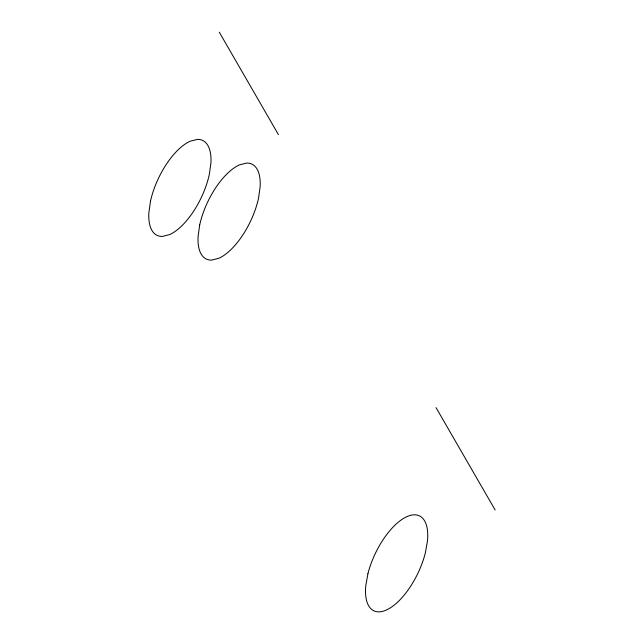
<?xml version="1.0" encoding="UTF-8"?>
<svg xmlns="http://www.w3.org/2000/svg" width="644" height="644" viewBox="0 0 644 644"><rect width="100%" height="100%" fill="white"/><g stroke="black" fill="none" stroke-linecap="round" stroke-linejoin="round"><path stroke-width="0.97" d="M219.29 32.2L278.409 134.588M436.044 407.62L495.156 510.008M150.479 201.258L148.845 212.874A52.647 23.474 -64.3 0 0 162.441 236.42L169.702 234.561A52.647 23.474 -64.3 0 0 209.292 174.564L210.926 162.948A52.647 23.474 -64.3 0 0 197.33 139.402L190.061 141.261A52.647 23.474 -64.3 0 0 150.479 201.258M199.704 224.933L198.078 236.557A52.647 23.474 -64.3 0 0 211.675 260.104L218.936 258.244A52.647 23.474 -64.3 0 0 258.526 198.247L260.152 186.631A52.647 23.474 -64.3 0 0 246.555 163.077L239.294 164.945A52.647 23.474 -64.3 0 0 199.704 224.933M367.917 573.74L365.792 585.654A52.647 23.474 -64.3 0 0 388.493 608.958A52.647 23.474 -64.3 0 0 425.346 552.922L427.471 541.008A52.647 23.474 -64.3 0 0 404.778 517.704A52.647 23.474 -64.3 0 0 367.917 573.74"/></g></svg>
